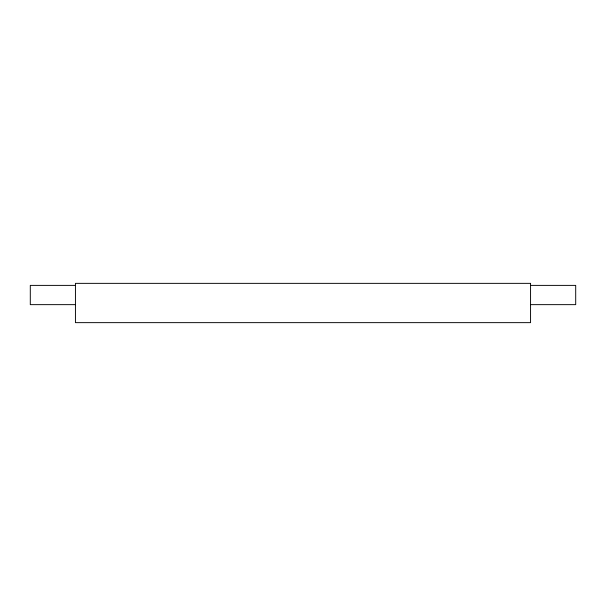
<?xml version="1.0" encoding="UTF-8"?>
<svg xmlns="http://www.w3.org/2000/svg" width="606" height="606" viewBox="0 0 606 606"><rect width="100%" height="100%" fill="white"/><g stroke="black" fill="none" stroke-linecap="round" stroke-linejoin="round"><path stroke-width="0.91" d="M75.439 285.388L30.3 285.388L30.3 304.644L75.439 304.644M530.561 285.388L575.7 285.388L575.7 304.644L530.561 304.644M530.561 283.358L75.439 283.358L75.439 322.642L530.561 322.642L530.561 283.358"/></g></svg>
